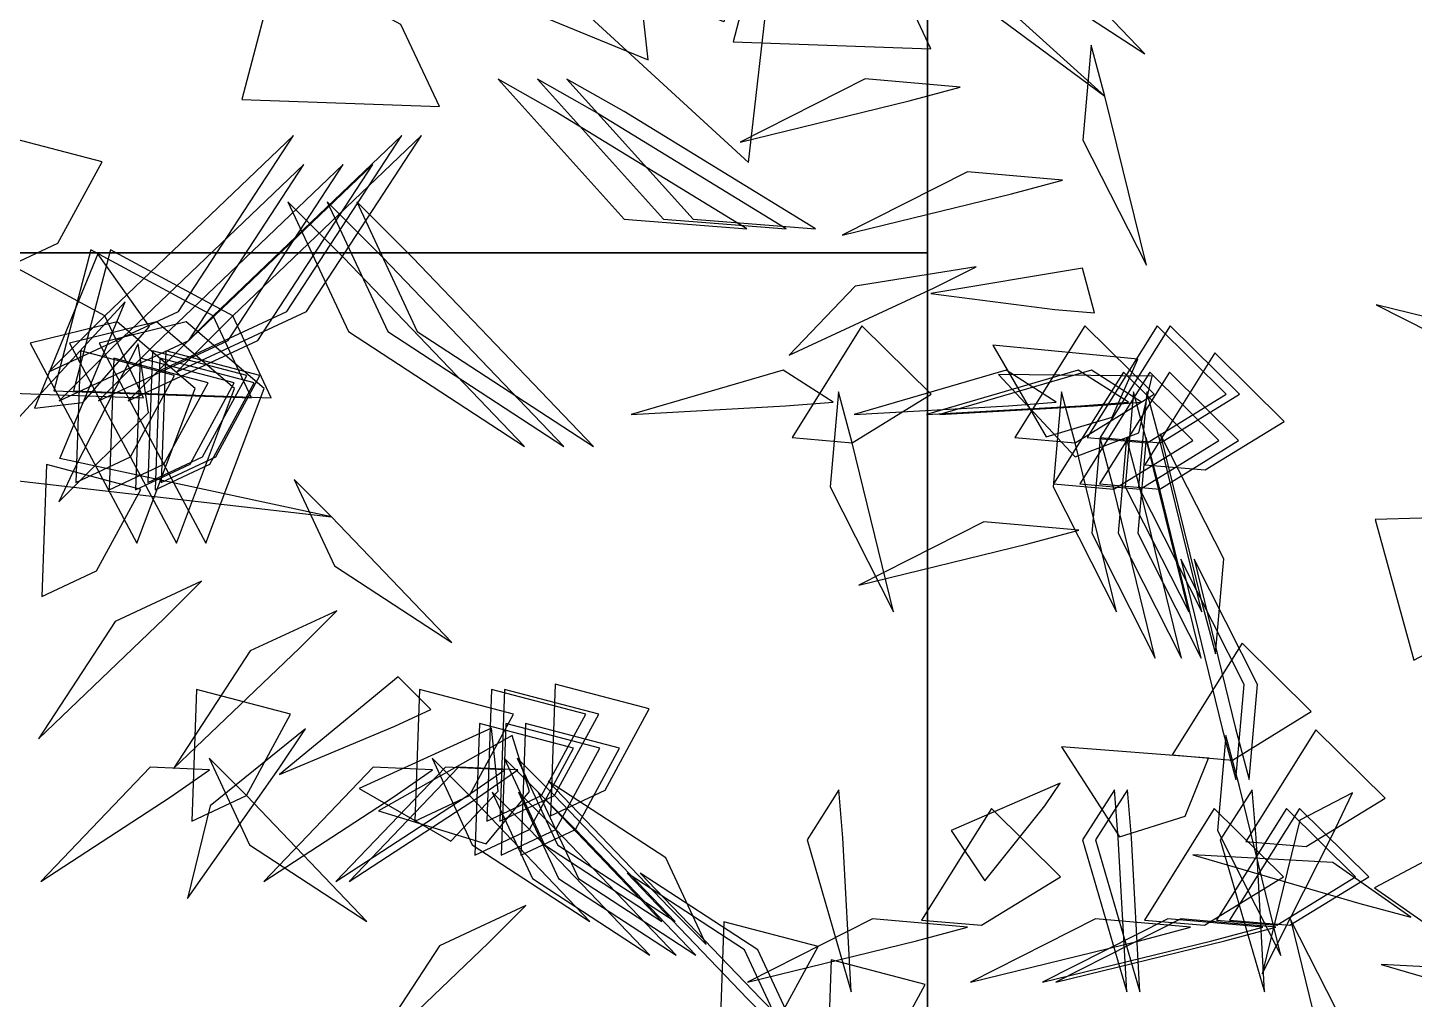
# Model space of a CAD drawing. Header units: millimetres. Extents: x 116.8 to 135.8, y -35.1 to -13.1.
# Drawn here: x 129.875 to 130.596, y -21.029 to -20.523 of the extents above; entities that cross this region are included whole.
import ezdxf

# ---------------------------------------------------------------- set-up
doc = ezdxf.new("R2010")
doc.units = ezdxf.units.MM
for name, color, linetype in [('COPERTURA', 252, 'CONTINUOUS'), ('FOGLIE', 62, 'CONTINUOUS'), ('PARETE_INTERNA', 7, 'CONTINUOUS'), ('PRATO', 83, 'CONTINUOUS')]:
    doc.layers.add(name, color=color, linetype=linetype)

msp = doc.modelspace()

# ---------------------------------------------------------------- linework, layer by layer
at = {"layer": 'COPERTURA'}
for points in [[(127.943016, -18.1399, 8.1), (127.943016, -20.6399, 8.1), (130.343016, -20.6399, 8.1), (130.343016, -18.1399, 8.1)], [(130.343016, -23.1399, 7.8), (130.343016, -18.1399, 7.8), (130.343016, -18.1399, 8.1), (130.343016, -23.1399, 8.1)], [(127.943016, -20.6399, 8.1), (127.943016, -23.1399, 8.1), (130.343016, -23.1399, 8.1), (130.343016, -20.6399, 8.1)]]:
    msp.add_3dface(points, dxfattribs=at)
at = {"layer": 'FOGLIE'}
for points in [[(130.282603, -20.307353, 1.681351), (130.237066, -20.519493, 1.832384), (130.114807, -20.468489, 1.750938), (130.249936, -20.592813, 1.763289)], [(130.435495, -20.558286, 1.120901), (130.328195, -20.461282, 1.221589), (130.398395, -20.407696, 1.167292), (130.281574, -20.444272, 1.175526)], [(130.362161, -20.438005, 2.183835), (130.332993, -20.408837, 2.183835), (130.364452, -20.476378, 2.118647), (130.456179, -20.536213, 2.176266)], [(130.193479, -20.501658, 1.802949), (130.133902, -20.449566, 1.794393), (130.07736, -20.489766, 1.683817), (130.19774, -20.539315, 1.764776)], [(130.324809, -20.490819, 1.965447), (130.261236, -20.45634, 1.932193), (130.241932, -20.529874, 1.826079), (130.344887, -20.533508, 1.939604)], [(130.06899, -20.520967, 1.638587), (130.005417, -20.486488, 1.605332), (129.986113, -20.560022, 1.499219), (130.089068, -20.563656, 1.612743)], [(130.435495, -20.558286, 1.120901), (130.428378, -20.531723, 1.120901), (130.424026, -20.581204, 1.077442), (130.45704, -20.646325, 1.115855)], [(130.333544, -20.560668, 1.45589), (130.360107, -20.55355, 1.45589), (130.310626, -20.549199, 1.412431), (130.245504, -20.582213, 1.450844)], [(130.14929, -20.566315, 3.291139), (130.119576, -20.549356, 3.268095), (130.185264, -20.622266, 3.255047), (130.248974, -20.62732, 3.361017)], [(130.169772, -20.566315, 3.808199), (130.140058, -20.549356, 3.785155), (130.205746, -20.622266, 3.772107), (130.269456, -20.62732, 3.878076)], [(130.185134, -20.566315, 3.439602), (130.15542, -20.549356, 3.416558), (130.221108, -20.622266, 3.40351), (130.284818, -20.62732, 3.509479)], [(129.89045, -20.634868, 1.092391), (129.913436, -20.592486, 1.070222), (129.864413, -20.579617, 0.999479), (129.861991, -20.648254, 1.075162)], [(129.91487, -20.672705, 2.170472), (129.885702, -20.701873, 2.170472), (129.953243, -20.670414, 2.105284), (130.013078, -20.578687, 2.162903)], [(129.971197, -20.672705, 2.835995), (129.942028, -20.701873, 2.835995), (130.00957, -20.670414, 2.770807), (130.069404, -20.578687, 2.828425)], [(129.981438, -20.672705, 3.189234), (129.95227, -20.701873, 3.189234), (130.019811, -20.670414, 3.124045), (130.079646, -20.578687, 3.181664)], [(129.920229, -20.687828, 3.451949), (129.891061, -20.716996, 3.451949), (129.958603, -20.685537, 3.386761), (130.018437, -20.59381, 3.44438)], [(129.940712, -20.687828, 3.969009), (129.911544, -20.716996, 3.969009), (129.979085, -20.685538, 3.903821), (130.03892, -20.59381, 3.961439)], [(129.956074, -20.687828, 3.600412), (129.926905, -20.716996, 3.600412), (129.994447, -20.685537, 3.535223), (130.054281, -20.59381, 3.592842)], [(130.386793, -20.609135, 2.140123), (130.413356, -20.602017, 2.140123), (130.363875, -20.597666, 2.096664), (130.298754, -20.63068, 2.135077)], [(130.039317, -20.642505, 3.521442), (130.010149, -20.613337, 3.521442), (130.041607, -20.680878, 3.456253), (130.133335, -20.740713, 3.513872)], [(130.059799, -20.642505, 4.038501), (130.030631, -20.613337, 4.038501), (130.06209, -20.680878, 3.973313), (130.153817, -20.740713, 4.030932)], [(130.075161, -20.642505, 3.669904), (130.045993, -20.613337, 3.669904), (130.077452, -20.680878, 3.604716), (130.169179, -20.740713, 3.662335)], [(129.91487, -20.672705, 2.170472), (129.851297, -20.638226, 2.137218), (129.831993, -20.71176, 2.031104), (129.934949, -20.715394, 2.144629)], [(129.903323, -20.717861, 1.201966), (129.93805, -20.678143, 1.196262), (129.911251, -20.640449, 1.122545), (129.878218, -20.720702, 1.176518)], [(129.971197, -20.672705, 2.835995), (129.907624, -20.638226, 2.802741), (129.88832, -20.71176, 2.696627), (129.991275, -20.715394, 2.810151)], [(129.981438, -20.672705, 3.189234), (129.917865, -20.638226, 3.155979), (129.898561, -20.71176, 3.049866), (130.001516, -20.715394, 3.16339)], [(130.346485, -20.658053, 1.433941), (130.368447, -20.64713, 1.421507), (130.30544, -20.657168, 1.404617), (130.271129, -20.693059, 1.470502)], [(130.409447, -20.66927, 2.017029), (130.430066, -20.671082, 2.035135), (130.423832, -20.647848, 1.973675), (130.344843, -20.66096, 1.9538)], [(130.032859, -20.777277, 1.120901), (129.891433, -20.746919, 1.221589), (129.925435, -20.665413, 1.167292), (129.842553, -20.755499, 1.175526)], [(130.648356, -20.70327, 1.737256), (130.670956, -20.713965, 1.748706), (130.656696, -20.686519, 1.690402), (130.576684, -20.666948, 1.695012)], [(129.921322, -20.675747, 3.467007), (129.875996, -20.686839, 3.40252), (129.931583, -20.791055, 3.346939), (129.961891, -20.710419, 3.473747)], [(129.941805, -20.675747, 3.984066), (129.896478, -20.686839, 3.91958), (129.952066, -20.791055, 3.863999), (129.982374, -20.710419, 3.990806)], [(129.957167, -20.675747, 3.615469), (129.91184, -20.686839, 3.550982), (129.967428, -20.791055, 3.495401), (129.997735, -20.710419, 3.622209)], [(130.303904, -20.738743, 1.582635), (130.345001, -20.713532, 1.560466), (130.308981, -20.677876, 1.489723), (130.272564, -20.736106, 1.565406)], [(130.41997, -20.738743, 1.265232), (130.461068, -20.713532, 1.243063), (130.425048, -20.677876, 1.17232), (130.388631, -20.736106, 1.248003)], [(130.457521, -20.738743, 1.708914), (130.498619, -20.713532, 1.686744), (130.462599, -20.677876, 1.616002), (130.426182, -20.736106, 1.691685)], [(130.464349, -20.738743, 1.944406), (130.505446, -20.713532, 1.922237), (130.469426, -20.677876, 1.851494), (130.43301, -20.736106, 1.927177)], [(129.899687, -20.750836, 1.499908), (129.890946, -20.769599, 1.518014), (129.937617, -20.722932, 1.518021), (129.932185, -20.68729, 1.443816)], [(129.928176, -20.746109, 1.356107), (129.951162, -20.703727, 1.333937), (129.902139, -20.690858, 1.263195), (129.899717, -20.759495, 1.338878)], [(129.965727, -20.746109, 1.799789), (129.988713, -20.703727, 1.777619), (129.93969, -20.690858, 1.706876), (129.937268, -20.759495, 1.782559)], [(129.972555, -20.746109, 2.035281), (129.99554, -20.703727, 2.013112), (129.946518, -20.690858, 1.942369), (129.944095, -20.759495, 2.018052)], [(130.439154, -20.725419, 1.350132), (130.452544, -20.695228, 1.308596), (130.37713, -20.688008, 1.265772), (130.404838, -20.735691, 1.351815)], [(130.48762, -20.75282, 1.149411), (130.528718, -20.727609, 1.127241), (130.492697, -20.691953, 1.056499), (130.456281, -20.750183, 1.132181)], [(129.945612, -20.74989, 2.247844), (129.968598, -20.707508, 2.225674), (129.919575, -20.694638, 2.154932), (129.917153, -20.763275, 2.230615)], [(129.959267, -20.74989, 2.59255), (129.982253, -20.707508, 2.570381), (129.93323, -20.694638, 2.499638), (129.930807, -20.763275, 2.575321)], [(129.969508, -20.74989, 2.346819), (129.992494, -20.707508, 2.324649), (129.943471, -20.694638, 2.253907), (129.941049, -20.763275, 2.32959)], [(130.269113, -20.719598, 1.737256), (130.294033, -20.71756, 1.748706), (130.267961, -20.700921, 1.690402), (130.188883, -20.723978, 1.695012)], [(130.38518, -20.719598, 1.419853), (130.4101, -20.71756, 1.431303), (130.384028, -20.700921, 1.372998), (130.30495, -20.723978, 1.377609)], [(130.422731, -20.719598, 1.863534), (130.447651, -20.71756, 1.874984), (130.421579, -20.700921, 1.81668), (130.342501, -20.723978, 1.82129)], [(130.429558, -20.719598, 2.099027), (130.454478, -20.71756, 2.110477), (130.428406, -20.700921, 2.052173), (130.349328, -20.723978, 2.056783)], [(130.453154, -20.733667, 1.534015), (130.459965, -20.704002, 1.490545), (130.380142, -20.703193, 1.455888), (130.420004, -20.746141, 1.539622)], [(130.440083, -20.762845, 2.194388), (130.481181, -20.737634, 2.172218), (130.44516, -20.701977, 2.101476), (130.408744, -20.760207, 2.177159)], [(130.453738, -20.762845, 2.539094), (130.494835, -20.737634, 2.516925), (130.458815, -20.701977, 2.446182), (130.422399, -20.760207, 2.521865)], [(130.463979, -20.762845, 2.293363), (130.505077, -20.737634, 2.271194), (130.469057, -20.701977, 2.200451), (130.43264, -20.760207, 2.276134)], [(130.303904, -20.738743, 1.582635), (130.296786, -20.71218, 1.582635), (130.292435, -20.761661, 1.539176), (130.325449, -20.826783, 1.577589)], [(130.41997, -20.738743, 1.265232), (130.412853, -20.71218, 1.265232), (130.408502, -20.761661, 1.221773), (130.441516, -20.826783, 1.260186)], [(130.457521, -20.738743, 1.708914), (130.450404, -20.71218, 1.708914), (130.446053, -20.761661, 1.665455), (130.479067, -20.826783, 1.703868)], [(130.464349, -20.738743, 1.944406), (130.457231, -20.71218, 1.944406), (130.45288, -20.761661, 1.900947), (130.485894, -20.826783, 1.93936)], [(130.440083, -20.762845, 2.194388), (130.432966, -20.736282, 2.194388), (130.428615, -20.785763, 2.150929), (130.461629, -20.850884, 2.189342)], [(130.453738, -20.762845, 2.539094), (130.446621, -20.736282, 2.539094), (130.44227, -20.785763, 2.495636), (130.475284, -20.850884, 2.534048)], [(130.463979, -20.762845, 2.293363), (130.456862, -20.736282, 2.293363), (130.452511, -20.785763, 2.249904), (130.485525, -20.850884, 2.288317)], [(130.485846, -20.822094, 3.073817), (130.492963, -20.848656, 3.073817), (130.497315, -20.799175, 3.030358), (130.4643, -20.734054, 3.06877)], [(129.910549, -20.805414, 1.310298), (129.933534, -20.763033, 1.288129), (129.884512, -20.750163, 1.217386), (129.882089, -20.8188, 1.293069)], [(130.032859, -20.777277, 1.120901), (130.013413, -20.757832, 1.120901), (130.034386, -20.802859, 1.077442), (130.095538, -20.842749, 1.115855)], [(130.395356, -20.791355, 1.307996), (130.421919, -20.784237, 1.307996), (130.372438, -20.779886, 1.264537), (130.307317, -20.8129, 1.30295)], [(130.648492, -20.776732, 2.510265), (130.576197, -20.778659, 2.477011), (130.596246, -20.851993, 2.370897), (130.687225, -20.803663, 2.484421)], [(130.496547, -20.887512, 2.971593), (130.503665, -20.914075, 2.971593), (130.508016, -20.864594, 2.928134), (130.475002, -20.799472, 2.966546)], [(130.503375, -20.887512, 2.87603), (130.510492, -20.914075, 2.87603), (130.514843, -20.864594, 2.832572), (130.481829, -20.799472, 2.870984)], [(129.945758, -20.830316, 1.45589), (129.965203, -20.81087, 1.45589), (129.920176, -20.831843, 1.412431), (129.880286, -20.892995, 1.450844)], [(130.016107, -20.845665, 2.140123), (130.035552, -20.826219, 2.140123), (129.990524, -20.847192, 2.096664), (129.950635, -20.908343, 2.135077)], [(130.501805, -20.904011, 1.300868), (130.542902, -20.8788, 1.278699), (130.506882, -20.843144, 1.207956), (130.470466, -20.901374, 1.283639)], [(130.065793, -20.886417, 2.017029), (130.084555, -20.877676, 2.035135), (130.06754, -20.860672, 1.973675), (130.005689, -20.911522, 1.9538)], [(130.175268, -20.919686, 1.149411), (130.198254, -20.877304, 1.127241), (130.149231, -20.864435, 1.056499), (130.146809, -20.933072, 1.132181)], [(129.988545, -20.922545, 1.582635), (130.011531, -20.880163, 1.560466), (129.962509, -20.867294, 1.489723), (129.960086, -20.93593, 1.565406)], [(130.104612, -20.922545, 1.265232), (130.127598, -20.880163, 1.243063), (130.078575, -20.867294, 1.17232), (130.076153, -20.93593, 1.248003)], [(130.142163, -20.922545, 1.708914), (130.165149, -20.880163, 1.686744), (130.116126, -20.867294, 1.616002), (130.113704, -20.93593, 1.691685)], [(130.148991, -20.922545, 1.944406), (130.171976, -20.880163, 1.922237), (130.122954, -20.867294, 1.851494), (130.120531, -20.93593, 1.927177)], [(130.005658, -20.908183, 1.433941), (130.019216, -20.887742, 1.421507), (129.969669, -20.92794, 1.404617), (129.957901, -20.976177, 1.470502)], [(130.119594, -20.920189, 1.350132), (130.116095, -20.887348, 1.308596), (130.047174, -20.918803, 1.265772), (130.095012, -20.946243, 1.351815)], [(130.135911, -20.940188, 2.194388), (130.158896, -20.897807, 2.172218), (130.109874, -20.884937, 2.101476), (130.107451, -20.953574, 2.177159)], [(130.149566, -20.940188, 2.539094), (130.172551, -20.897807, 2.516925), (130.123529, -20.884937, 2.446182), (130.121106, -20.953574, 2.521865)], [(130.159807, -20.940188, 2.293363), (130.182793, -20.897807, 2.271194), (130.13377, -20.884937, 2.200451), (130.131347, -20.953574, 2.276134)], [(130.540207, -20.949076, 1.138719), (130.581304, -20.923865, 1.11655), (130.545284, -20.888208, 1.045807), (130.508868, -20.946438, 1.12149)], [(130.135843, -20.920333, 1.534015), (130.126908, -20.891236, 1.490545), (130.057376, -20.930447, 1.455888), (130.113371, -20.94771, 1.539622)], [(130.505495, -20.917784, 3.127272), (130.498378, -20.891221, 3.127272), (130.494026, -20.940702, 3.083813), (130.527041, -21.005823, 3.122226)], [(130.47725, -20.933238, 3.139586), (130.489304, -20.903114, 3.097595), (130.412879, -20.897204, 3.056392), (130.443126, -20.943978, 3.142078)], [(129.948843, -20.92336, 1.737256), (129.969406, -20.909135, 1.748706), (129.938507, -20.907761, 1.690402), (129.881552, -20.967268, 1.695012)], [(129.988545, -20.922545, 1.582635), (129.9691, -20.903099, 1.582635), (129.990072, -20.948127, 1.539176), (130.051224, -20.988017, 1.577589)], [(130.06491, -20.92336, 1.419853), (130.085472, -20.909135, 1.431303), (130.054574, -20.907761, 1.372998), (129.997619, -20.967268, 1.377609)], [(130.102461, -20.92336, 1.863534), (130.123023, -20.909135, 1.874984), (130.092125, -20.907761, 1.81668), (130.03517, -20.967268, 1.82129)], [(130.109289, -20.92336, 2.099027), (130.129851, -20.909135, 2.110477), (130.098952, -20.907761, 2.052173), (130.041997, -20.967268, 2.056783)], [(130.104612, -20.922545, 1.265232), (130.085167, -20.903099, 1.265232), (130.106139, -20.948127, 1.221773), (130.167291, -20.988017, 1.260186)], [(130.142163, -20.922545, 1.708914), (130.122718, -20.903099, 1.708914), (130.14369, -20.948127, 1.665455), (130.204842, -20.988017, 1.703868)], [(130.148991, -20.922545, 1.944406), (130.129545, -20.903099, 1.944406), (130.150518, -20.948127, 1.900947), (130.211669, -20.988017, 1.93936)], [(130.208368, -20.980566, 3.073817), (130.227813, -21.000012, 3.073817), (130.206841, -20.954984, 3.030358), (130.145689, -20.915094, 3.06877)], [(130.404217, -20.927796, 1.163339), (130.412205, -20.916103, 1.139765), (130.355432, -20.940647, 1.162795), (130.372877, -20.96687, 1.239047)], [(130.135911, -20.940188, 2.194388), (130.116465, -20.920743, 2.194388), (130.137438, -20.965771, 2.150929), (130.198589, -21.00566, 2.189342)], [(130.149566, -20.940188, 2.539094), (130.13012, -20.920743, 2.539094), (130.151092, -20.965771, 2.495636), (130.212244, -21.00566, 2.534048)], [(130.159807, -20.940188, 2.293363), (130.140361, -20.920743, 2.293363), (130.161334, -20.965771, 2.249904), (130.222485, -21.00566, 2.288317)], [(130.299046, -20.944483, 0.928347), (130.297008, -20.919563, 0.916897), (130.280369, -20.945635, 0.975201), (130.303426, -21.024713, 0.970591)], [(130.442423, -20.944483, 3.006825), (130.440385, -20.919563, 2.995375), (130.423746, -20.945635, 3.053679), (130.446803, -21.024713, 3.049069)], [(130.44925, -20.944483, 2.911263), (130.447212, -20.919563, 2.899813), (130.430573, -20.945635, 2.958117), (130.45363, -21.024713, 2.953507)], [(130.514111, -20.944483, 2.689422), (130.512073, -20.919563, 2.677972), (130.495434, -20.945635, 2.736276), (130.518491, -21.024713, 2.731666)], [(130.553604, -20.943716, 0.928347), (130.564299, -20.921116, 0.916897), (130.536853, -20.935376, 0.975201), (130.517282, -21.015388, 0.970591)], [(130.371251, -20.990088, 1.789331), (130.412349, -20.964878, 1.767161), (130.376328, -20.929221, 1.696419), (130.339912, -20.987451, 1.772102)], [(130.487318, -20.990088, 1.471928), (130.528415, -20.964878, 1.449758), (130.492395, -20.929221, 1.379016), (130.455979, -20.987451, 1.454699)], [(130.524869, -20.990088, 1.915609), (130.565966, -20.964878, 1.89344), (130.529946, -20.929221, 1.822697), (130.49353, -20.987451, 1.89838)], [(130.531697, -20.990088, 2.151102), (130.572794, -20.964878, 2.128932), (130.536774, -20.929221, 2.05819), (130.500357, -20.987451, 2.133873)], [(130.601565, -20.988591, 1.789331), (130.649762, -20.987306, 1.767161), (130.636396, -20.938417, 1.696419), (130.575743, -20.970637, 1.772102)], [(130.568214, -20.978706, 1.668164), (130.594777, -20.985823, 1.668164), (130.554101, -20.957315, 1.624705), (130.481197, -20.953345, 1.663118)], [(130.24943, -21.028456, 2.971593), (130.268876, -21.047901, 2.971593), (130.247903, -21.002874, 2.928134), (130.186752, -20.962984, 2.966546)], [(130.256258, -21.028456, 2.87603), (130.275703, -21.047901, 2.87603), (130.254731, -21.002874, 2.832572), (130.193579, -20.962984, 2.870984)], [(130.114632, -20.99919, 1.307996), (130.134078, -20.979745, 1.307996), (130.08905, -21.000717, 1.264537), (130.04916, -21.061869, 1.30295)], [(130.263148, -21.043529, 1.300868), (130.286134, -21.001148, 1.278699), (130.237111, -20.988278, 1.207956), (130.234688, -21.056915, 1.283639)], [(130.337426, -20.998203, 1.668164), (130.363989, -20.991086, 1.668164), (130.314508, -20.986735, 1.624705), (130.249387, -21.019749, 1.663118)], [(130.453493, -20.998203, 1.350761), (130.480056, -20.991086, 1.350761), (130.430575, -20.986735, 1.307302), (130.365453, -21.019749, 1.345715)], [(130.491044, -20.998203, 1.794443), (130.517607, -20.991086, 1.794443), (130.468126, -20.986735, 1.750984), (130.403004, -21.019749, 1.789397)], [(130.497872, -20.998203, 2.029936), (130.524434, -20.991086, 2.029936), (130.474953, -20.986735, 1.986477), (130.409832, -21.019749, 2.024889)], [(130.553655, -21.07516, 2.55886), (130.560772, -21.101723, 2.55886), (130.565124, -21.052242, 2.515401), (130.53211, -20.987121, 2.553814)], [(130.318937, -21.063355, 1.138719), (130.341923, -21.020974, 1.11655), (130.2929, -21.008104, 1.045807), (130.290478, -21.076741, 1.12149)], [(130.666276, -21.03578, 1.181484), (130.692839, -21.042898, 1.181484), (130.652163, -21.014389, 1.138025), (130.579259, -21.010419, 1.176438)]]:
    msp.add_3dface(points, dxfattribs=at)
at = {"layer": 'PARETE_INTERNA'}
for points in [[(130.343016, -18.1399, 7.8), (130.343016, -20.6399, 7.8), (127.943016, -20.6399, 7.8), (127.943016, -18.1399, 7.8)], [(130.343016, -20.6399, 7.8), (130.343016, -23.1399, 7.8), (127.943016, -23.1399, 7.8), (127.943016, -20.6399, 7.8)]]:
    msp.add_3dface(points, dxfattribs=at)
at = {"layer": 'PRATO'}
for points in [[(128.843016, -20.5649), (128.843016, -18.1399), (129.343016, -18.1399), (131.565629, -20.094816)], [(128.843016, -18.1399, -0.0183), (128.843016, -20.5649, -0.0183), (131.565629, -20.094816, -0.0183), (129.343016, -18.1399, -0.0183)], [(128.843016, -22.9899), (128.843016, -20.5649), (131.565629, -20.094816), (131.343016, -22.9899)], [(128.843016, -20.5649, -0.0183), (128.843016, -22.9899, -0.0183), (131.343016, -22.9899, -0.0183), (131.565629, -20.094816, -0.0183)]]:
    msp.add_3dface(points, dxfattribs=at)

doc.saveas('drawing.dxf')
